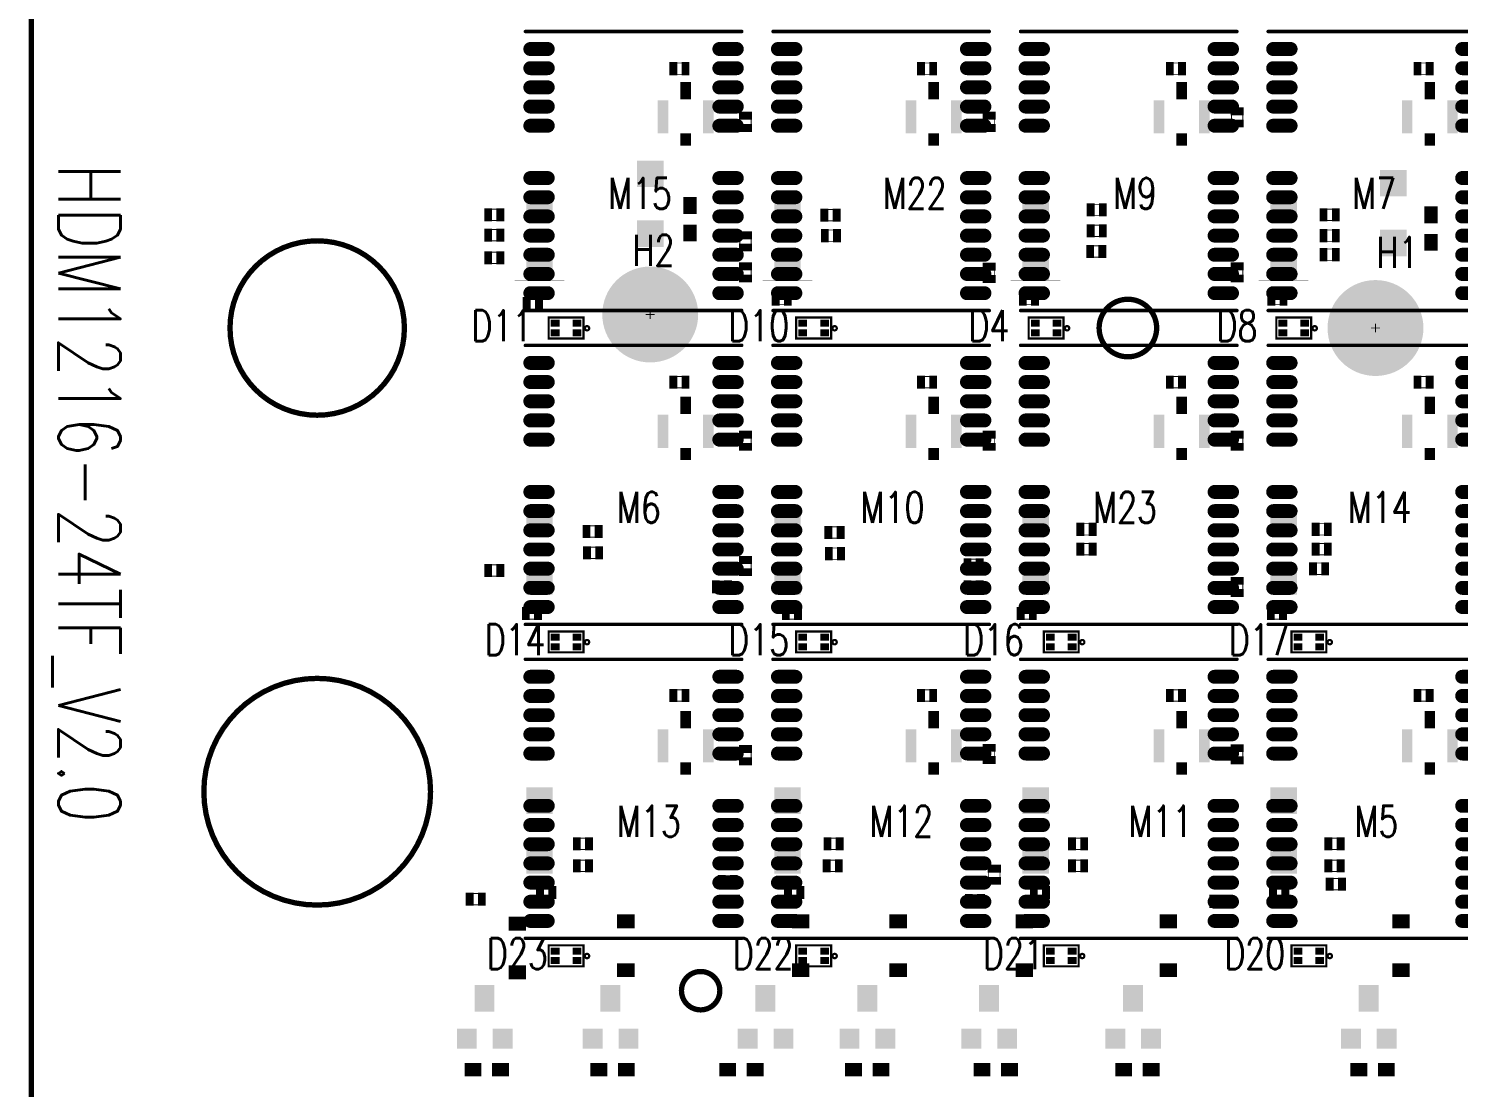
# Model space of a CAD drawing. Extents: x -4 to 135, y -3 to 205.
# Drawn here: x -4.2 to 77.8, y 57.4 to 118.1 of the extents above; entities that cross this region are included whole.
import ezdxf
from ezdxf.enums import TextEntityAlignment as Align

# ---------------------------------------------------------------- set-up
doc = ezdxf.new("R2010")
doc.units = 0
doc.header["$MEASUREMENT"] = 0
for name, color, linetype in [('BOARD_CUTOUT_00', 5, 'Continuous'), ('BOARD_OUTLINE_00', 5, 'Continuous'), ('DRIL_PLTE_THRU_01', 3, 'Continuous'), ('DRIL_PLTE_THRU_02', 136, 'Continuous'), ('DRIL_PLTE_THRU_03', 255, 'Continuous'), ('DRIL_PLTE_THRU_04', 1, 'Continuous'), ('DRIL_SYMBOL', 5, 'Continuous'), ('PADS_BOT', 16, 'Continuous'), ('PADS_INNER', 96, 'Continuous'), ('PADS_TOP', 96, 'Continuous'), ('PADS_XR_121', 176, 'Continuous'), ('PADS_XR_123', 183, 'Continuous'), ('PART_BOT_2DLINE_127', 43, 'Continuous'), ('PART_BOT_COPPER_126', 4, 'Continuous'), ('PART_NAME_01', 2, 'Continuous'), ('PART_TOP_2DLINE_01', 150, 'Continuous'), ('PART_TOP_2DLINE_126', 186, 'Continuous'), ('TEXT_126', 2, 'Continuous')]:
    doc.layers.add(name, color=color, linetype=linetype)
doc.styles.add('W0$254', font='simplex', dxfattribs={"width": 0.75})
doc.styles.add('W0$635', font='simplex', dxfattribs={"width": 0.75})

# ---------------------------------------------------------------- blocks, each defined once
blk = doc.blocks.new('BOARD_8')
at = {"layer": 'BOARD_CUTOUT_00', "const_width": 0.305}
for points in [[(7.392, -104.056, 1), (17.392, -104.056, 1)], [(57.232, -104.056, 1), (60.532, -104.056, 1)], [(5.892, -130.647, 1), (18.892, -130.647, 1)], [(33.282, -142.056, 1), (35.482, -142.056, 1)]]:
    blk.add_lwpolyline(points, format="xyb", close=True, dxfattribs=at)
at = {"layer": 'BOARD_OUTLINE_00', "const_width": 0.305}
blk.add_lwpolyline([(135.18, -1.65, 0.414214), (133.53, 0), (-2.356, 0, 0.414214), (-4.006, -1.65), (-4.006, -206.35, 0.414214), (-2.356, -208), (133.53, -208, 0.414214), (135.18, -206.35)], format="xyb", close=True, dxfattribs=at)
blk = doc.blocks.new('SMOOTH_0$05')
at = {"const_width": 0.025}
blk.add_lwpolyline([(-0.0125, 0, 1), (0.0125, 0, 1)], format="xyb", close=True, dxfattribs=at)
blk = doc.blocks.new('PART_BODY_BOT_15')
at = {"layer": 'PART_BOT_2DLINE_127', "const_width": 0.05}
blk.add_lwpolyline([(-0.5025, 0.325), (0.5025, 0.325), (0.5025, -0.325), (-0.5025, -0.325)], close=True, dxfattribs=at)
at = {"layer": 'PART_BOT_2DLINE_127'}
for p in [(-0.5025, 0.325), (0.5025, 0.325), (-0.5025, -0.325), (0.5025, -0.325)]:
    blk.add_blockref('SMOOTH_0$05', p, dxfattribs=at)
blk = doc.blocks.new('DRIL_HOLE_0')
blk.add_lwpolyline([(0, 0, 1), (0, 0, 1)], format="xyb", close=True)
blk = doc.blocks.new('PAD_0')
at = {"const_width": 0.45085}
blk.add_lwpolyline([(-0.375412, 0), (0.375412, 0)], dxfattribs=at)
blk = doc.blocks.new('PAD_1')
blk.add_lwpolyline([(0, 0, 1), (0, 0, 1)], format="xyb", close=True)
blk = doc.blocks.new('PAD_2')
at = {"const_width": 0.40005}
blk.add_lwpolyline([(-0.350012, 0), (0.350012, 0)], dxfattribs=at)
blk = doc.blocks.new('STK_BOT_18')
at = {"layer": 'DRIL_PLTE_THRU_01'}
blk.add_blockref('DRIL_HOLE_0', (0, 0), dxfattribs=at)
at = {"layer": 'DRIL_PLTE_THRU_02'}
blk.add_blockref('DRIL_HOLE_0', (0, 0), dxfattribs=at)
at = {"layer": 'DRIL_PLTE_THRU_03'}
blk.add_blockref('DRIL_HOLE_0', (0, 0), dxfattribs=at)
at = {"layer": 'DRIL_PLTE_THRU_04'}
blk.add_blockref('DRIL_HOLE_0', (0, 0), dxfattribs=at)
at = {"layer": 'PADS_BOT', "rotation": 90}
blk.add_blockref('PAD_2', (0, 0), dxfattribs=at)
at = {"layer": 'PADS_INNER'}
blk.add_blockref('PAD_1', (0, 0), dxfattribs=at)
at = {"layer": 'PADS_TOP'}
blk.add_blockref('PAD_1', (0, 0), dxfattribs=at)
at = {"layer": 'PADS_XR_121', "rotation": 90}
blk.add_blockref('PAD_0', (0, 0), dxfattribs=at)
blk = doc.blocks.new('SYM_BOT_8')
for name, p in [('STK_BOT_18', (-0.35, 0)), ('PART_BODY_BOT_15', (0, 0)), ('STK_BOT_18', (0.35, 0))]:
    blk.add_blockref(name, p)
blk = doc.blocks.new('PART_BOT_3')
blk.add_blockref('SYM_BOT_8', (0, 0))
blk = doc.blocks.new('PART_BOT_10')
blk.add_blockref('SYM_BOT_8', (0, 0))
blk = doc.blocks.new('PART_BOT_14')
blk.add_blockref('SYM_BOT_8', (0, 0))
blk = doc.blocks.new('PART_BOT_16')
blk.add_blockref('SYM_BOT_8', (0, 0))
blk = doc.blocks.new('PART_BOT_17')
blk.add_blockref('SYM_BOT_8', (0, 0))
blk = doc.blocks.new('PART_BOT_18')
blk.add_blockref('SYM_BOT_8', (0, 0))
blk = doc.blocks.new('PART_BOT_19')
blk.add_blockref('SYM_BOT_8', (0, 0))
blk = doc.blocks.new('PART_BOT_20')
blk.add_blockref('SYM_BOT_8', (0, 0))
blk = doc.blocks.new('PART_BOT_21')
blk.add_blockref('SYM_BOT_8', (0, 0))
blk = doc.blocks.new('PART_BOT_22')
blk.add_blockref('SYM_BOT_8', (0, 0))
blk = doc.blocks.new('PART_BOT_23')
blk.add_blockref('SYM_BOT_8', (0, 0))
blk = doc.blocks.new('PART_BOT_24')
blk.add_blockref('SYM_BOT_8', (0, 0))
blk = doc.blocks.new('SMOOTH_0$00254')
at = {"const_width": 0.00127}
blk.add_lwpolyline([(-0.001, 0, 1), (0.001, 0, 1)], format="xyb", close=True, dxfattribs=at)
blk = doc.blocks.new('PART_BODY_BOT_10')
at = {"layer": 'PART_BOT_COPPER_126', "const_width": 0.00254}
blk.add_lwpolyline([(-3.3782, -1.4224), (-2.5146, -1.4224), (-2.5146, 1.4224), (-3.3782, 1.4224)], close=True, dxfattribs=at)
at = {"layer": 'PART_BOT_COPPER_126'}
for p in [(-3.3782, 1.4224), (-2.5146, 1.4224), (-3.3782, -1.4224), (-2.5146, -1.4224)]:
    blk.add_blockref('SMOOTH_0$00254', p, dxfattribs=at)
blk = doc.blocks.new('PAD_7')
at = {"const_width": 1.524}
blk.add_lwpolyline([(-0.762, 0), (0.762, 0)], dxfattribs=at)
blk = doc.blocks.new('STK_BOT_6')
at = {"layer": 'DRIL_PLTE_THRU_01'}
blk.add_blockref('DRIL_HOLE_0', (0, 0), dxfattribs=at)
at = {"layer": 'DRIL_PLTE_THRU_02'}
blk.add_blockref('DRIL_HOLE_0', (0, 0), dxfattribs=at)
at = {"layer": 'DRIL_PLTE_THRU_03'}
blk.add_blockref('DRIL_HOLE_0', (0, 0), dxfattribs=at)
at = {"layer": 'DRIL_PLTE_THRU_04'}
blk.add_blockref('DRIL_HOLE_0', (0, 0), dxfattribs=at)
at = {"layer": 'PADS_BOT'}
blk.add_blockref('PAD_7', (0, 0), dxfattribs=at)
at = {"layer": 'PADS_INNER'}
blk.add_blockref('PAD_1', (0, 0), dxfattribs=at)
at = {"layer": 'PADS_TOP'}
blk.add_blockref('PAD_1', (0, 0), dxfattribs=at)
blk = doc.blocks.new('SYM_BOT_3')
for name, p in [('PART_BODY_BOT_10', (0, 0)), ('STK_BOT_6', (-1.7145, 0)), ('STK_BOT_6', (1.7145, 0))]:
    blk.add_blockref(name, p)
blk = doc.blocks.new('PART_BOT_27')
blk.add_blockref('SYM_BOT_3', (0, 0))
blk = doc.blocks.new('SMOOTH_0$199898')
at = {"const_width": 0.099949}
blk.add_lwpolyline([(-0.049974, 0, 1), (0.049974, 0, 1)], format="xyb", close=True, dxfattribs=at)
blk = doc.blocks.new('PART_BODY_TOP_13')
at = {"layer": 'PART_TOP_2DLINE_126', "const_width": 0.2}
for points in [[(-11.625, 15.004), (0.785, 15.004)], [(-11.625, -0.996), (0.785, -0.996)]]:
    blk.add_lwpolyline(points, dxfattribs=at)
at = {"layer": 'PART_TOP_2DLINE_126'}
for p in [(-11.625, 15.004), (0.785, 15.004), (-11.625, -0.996), (0.785, -0.996)]:
    blk.add_blockref('SMOOTH_0$199898', p, dxfattribs=at)
blk = doc.blocks.new('PAD_8')
blk.add_lwpolyline([(0, 0), (0, 0, 1), (0, 0), (0, 0, 1)], format="xyb", close=True)
blk = doc.blocks.new('PAD_9')
at = {"const_width": 0.4}
blk.add_lwpolyline([(-0.5, -0.2), (0.5, -0.2, 1), (0.5, 0.2), (-0.5, 0.2, 1)], format="xyb", close=True, dxfattribs=at)
blk = doc.blocks.new('STK_TOP_91')
at = {"layer": 'DRIL_PLTE_THRU_01'}
blk.add_blockref('DRIL_HOLE_0', (0, 0), dxfattribs=at)
at = {"layer": 'DRIL_PLTE_THRU_02'}
blk.add_blockref('DRIL_HOLE_0', (0, 0), dxfattribs=at)
at = {"layer": 'DRIL_PLTE_THRU_03'}
blk.add_blockref('DRIL_HOLE_0', (0, 0), dxfattribs=at)
at = {"layer": 'DRIL_PLTE_THRU_04'}
blk.add_blockref('DRIL_HOLE_0', (0, 0), dxfattribs=at)
at = {"layer": 'PADS_BOT'}
blk.add_blockref('PAD_1', (0, 0), dxfattribs=at)
at = {"layer": 'PADS_INNER'}
blk.add_blockref('PAD_1', (0, 0), dxfattribs=at)
at = {"layer": 'PADS_TOP'}
blk.add_blockref('PAD_9', (0, 0), dxfattribs=at)
at = {"layer": 'PADS_XR_123'}
blk.add_blockref('PAD_8', (0, 0), dxfattribs=at)
blk = doc.blocks.new('STK_TOP_87')
at = {"layer": 'DRIL_PLTE_THRU_01'}
blk.add_blockref('DRIL_HOLE_0', (0, 0), dxfattribs=at)
at = {"layer": 'DRIL_PLTE_THRU_02'}
blk.add_blockref('DRIL_HOLE_0', (0, 0), dxfattribs=at)
at = {"layer": 'DRIL_PLTE_THRU_03'}
blk.add_blockref('DRIL_HOLE_0', (0, 0), dxfattribs=at)
at = {"layer": 'DRIL_PLTE_THRU_04'}
blk.add_blockref('DRIL_HOLE_0', (0, 0), dxfattribs=at)
at = {"layer": 'PADS_BOT'}
blk.add_blockref('PAD_1', (0, 0), dxfattribs=at)
at = {"layer": 'PADS_INNER'}
blk.add_blockref('PAD_1', (0, 0), dxfattribs=at)
at = {"layer": 'PADS_TOP'}
blk.add_blockref('PAD_9', (0, 0), dxfattribs=at)
at = {"layer": 'PADS_XR_123'}
blk.add_blockref('PAD_8', (0, 0), dxfattribs=at)
blk = doc.blocks.new('STK_TOP_92')
at = {"layer": 'DRIL_PLTE_THRU_01'}
blk.add_blockref('DRIL_HOLE_0', (0, 0), dxfattribs=at)
at = {"layer": 'DRIL_PLTE_THRU_02'}
blk.add_blockref('DRIL_HOLE_0', (0, 0), dxfattribs=at)
at = {"layer": 'DRIL_PLTE_THRU_03'}
blk.add_blockref('DRIL_HOLE_0', (0, 0), dxfattribs=at)
at = {"layer": 'DRIL_PLTE_THRU_04'}
blk.add_blockref('DRIL_HOLE_0', (0, 0), dxfattribs=at)
at = {"layer": 'PADS_BOT'}
blk.add_blockref('PAD_1', (0, 0), dxfattribs=at)
at = {"layer": 'PADS_INNER'}
blk.add_blockref('PAD_1', (0, 0), dxfattribs=at)
at = {"layer": 'PADS_TOP'}
blk.add_blockref('PAD_9', (0, 0), dxfattribs=at)
at = {"layer": 'PADS_XR_123'}
blk.add_blockref('PAD_1', (0, 0), dxfattribs=at)
blk = doc.blocks.new('SYM_TOP_6')
for name, p in [('PART_BODY_TOP_13', (0, 0)), ('STK_TOP_87', (-10.84, 14)), ('STK_TOP_92', (0, 14)), ('STK_TOP_87', (-10.84, 12.9)), ('STK_TOP_87', (0, 12.9)), ('STK_TOP_87', (-10.84, 11.8)), ('STK_TOP_87', (0, 11.8)), ('STK_TOP_87', (-10.84, 10.7)), ('STK_TOP_87', (0, 10.7)), ('STK_TOP_87', (-10.84, 9.6)), ('STK_TOP_87', (0, 9.6)), ('STK_TOP_87', (-10.84, 6.6)), ('STK_TOP_92', (0, 6.6)), ('STK_TOP_87', (-10.84, 5.5)), ('STK_TOP_87', (0, 5.5)), ('STK_TOP_87', (-10.84, 4.4)), ('STK_TOP_87', (0, 4.4)), ('STK_TOP_87', (-10.84, 3.3)), ('STK_TOP_87', (0, 3.3)), ('STK_TOP_87', (-10.84, 2.2)), ('STK_TOP_87', (0, 2.2)), ('STK_TOP_92', (-10.84, 1.1)), ('STK_TOP_87', (0, 1.1)), ('STK_TOP_92', (-10.84, 0)), ('STK_TOP_91', (0, 0))]:
    blk.add_blockref(name, p)
blk = doc.blocks.new('PART_TOP_28')
blk.add_blockref('SYM_TOP_6', (0, 0))
at = {"layer": 'PART_NAME_01', "style": 'W0$254', "width": 0.75}
blk.add_text('M6', height=1.778, dxfattribs=at).set_placement((-6.369, 4.826))
blk = doc.blocks.new('PART_BOT_29')
blk.add_blockref('SYM_BOT_8', (0, 0))
blk = doc.blocks.new('PART_BOT_32')
blk.add_blockref('SYM_BOT_8', (0, 0))
blk = doc.blocks.new('PART_BOT_35')
blk.add_blockref('SYM_BOT_8', (0, 0))
blk = doc.blocks.new('PART_BOT_37')
blk.add_blockref('SYM_BOT_8', (0, 0))
blk = doc.blocks.new('PART_TOP_38')
blk.add_blockref('SYM_TOP_6', (0, 0))
at = {"layer": 'PART_NAME_01', "style": 'W0$254', "width": 0.75}
blk.add_text('M11', height=1.778, dxfattribs=at).set_placement((-5.432, 4.826))
blk = doc.blocks.new('PART_BOT_39')
blk.add_blockref('SYM_BOT_8', (0, 0))
blk = doc.blocks.new('PART_BOT_45')
blk.add_blockref('SYM_BOT_3', (0, 0))
blk = doc.blocks.new('PART_BOT_56')
blk.add_blockref('SYM_BOT_8', (0, 0))
blk = doc.blocks.new('PART_BOT_57')
blk.add_blockref('SYM_BOT_8', (0, 0))
blk = doc.blocks.new('PART_BOT_58')
blk.add_blockref('SYM_BOT_8', (0, 0))
blk = doc.blocks.new('PART_BOT_59')
blk.add_blockref('SYM_BOT_8', (0, 0))
blk = doc.blocks.new('PART_BOT_60')
blk.add_blockref('SYM_BOT_8', (0, 0))
blk = doc.blocks.new('PART_BOT_61')
blk.add_blockref('SYM_BOT_8', (0, 0))
blk = doc.blocks.new('PART_BOT_62')
blk.add_blockref('SYM_BOT_3', (0, 0))
blk = doc.blocks.new('PART_TOP_63')
blk.add_blockref('SYM_TOP_6', (0, 0))
at = {"layer": 'PART_NAME_01', "style": 'W0$254', "width": 0.75}
blk.add_text('M22', height=1.778, dxfattribs=at).set_placement((-5.329, 4.826))
blk = doc.blocks.new('PART_BOT_64')
blk.add_blockref('SYM_BOT_3', (0, 0))
blk = doc.blocks.new('PART_BOT_65')
blk.add_blockref('SYM_BOT_8', (0, 0))
blk = doc.blocks.new('PART_BOT_66')
blk.add_blockref('SYM_BOT_8', (0, 0))
blk = doc.blocks.new('PART_BOT_67')
blk.add_blockref('SYM_BOT_8', (0, 0))
blk = doc.blocks.new('PART_BOT_68')
blk.add_blockref('SYM_BOT_8', (0, 0))
blk = doc.blocks.new('PART_BOT_80')
blk.add_blockref('SYM_BOT_3', (0, 0))
blk = doc.blocks.new('PART_BOT_81')
blk.add_blockref('SYM_BOT_3', (0, 0))
blk = doc.blocks.new('PART_BOT_82')
blk.add_blockref('SYM_BOT_8', (0, 0))
blk = doc.blocks.new('PART_BOT_83')
blk.add_blockref('SYM_BOT_8', (0, 0))
blk = doc.blocks.new('PART_BOT_84')
blk.add_blockref('SYM_BOT_3', (0, 0))
blk = doc.blocks.new('PART_TOP_85')
blk.add_blockref('SYM_TOP_6', (0, 0))
at = {"layer": 'PART_NAME_01', "style": 'W0$254', "width": 0.75}
blk.add_text('M15', height=1.778, dxfattribs=at).set_placement((-6.877, 4.826))
blk = doc.blocks.new('PART_TOP_98')
blk.add_blockref('SYM_TOP_6', (0, 0))
at = {"layer": 'PART_NAME_01', "style": 'W0$254', "width": 0.75}
blk.add_text('M5', height=1.778, dxfattribs=at).set_placement((-6.678, 4.826))
blk = doc.blocks.new('PART_BOT_99')
blk.add_blockref('SYM_BOT_3', (0, 0))
blk = doc.blocks.new('PART_TOP_100')
blk.add_blockref('SYM_TOP_6', (0, 0))
at = {"layer": 'PART_NAME_01', "style": 'W0$254', "width": 0.75}
blk.add_text('M23', height=1.778, dxfattribs=at).set_placement((-7.464, 4.826))
blk = doc.blocks.new('PART_BOT_101')
blk.add_blockref('SYM_BOT_8', (0, 0))
blk = doc.blocks.new('PART_BOT_102')
blk.add_blockref('SYM_BOT_8', (0, 0))
blk = doc.blocks.new('PART_TOP_103')
blk.add_blockref('SYM_TOP_6', (0, 0))
at = {"layer": 'PART_NAME_01', "style": 'W0$254', "width": 0.75}
blk.add_text('M14', height=1.778, dxfattribs=at).set_placement((-7.059, 4.826))
blk = doc.blocks.new('PART_BOT_104')
blk.add_blockref('SYM_BOT_3', (0, 0))
blk = doc.blocks.new('PART_BOT_105')
blk.add_blockref('SYM_BOT_8', (0, 0))
blk = doc.blocks.new('PART_BOT_106')
blk.add_blockref('SYM_BOT_8', (0, 0))
blk = doc.blocks.new('PART_BOT_107')
blk.add_blockref('SYM_BOT_3', (0, 0))
blk = doc.blocks.new('PART_TOP_108')
blk.add_blockref('SYM_TOP_6', (0, 0))
at = {"layer": 'PART_NAME_01', "style": 'W0$254', "width": 0.75}
blk.add_text('M12', height=1.778, dxfattribs=at).set_placement((-6.091, 4.826))
blk = doc.blocks.new('PART_BOT_109')
blk.add_blockref('SYM_BOT_8', (0, 0))
blk = doc.blocks.new('PART_BOT_110')
blk.add_blockref('SYM_BOT_8', (0, 0))
blk = doc.blocks.new('PART_BOT_111')
blk.add_blockref('SYM_BOT_3', (0, 0))
blk = doc.blocks.new('PART_TOP_112')
blk.add_blockref('SYM_TOP_6', (0, 0))
at = {"layer": 'PART_NAME_01', "style": 'W0$254', "width": 0.75}
blk.add_text('M10', height=1.778, dxfattribs=at).set_placement((-6.599, 4.826))
blk = doc.blocks.new('PART_BOT_113')
blk.add_blockref('SYM_BOT_3', (0, 0))
blk = doc.blocks.new('PART_BOT_114')
blk.add_blockref('SYM_BOT_8', (0, 0))
blk = doc.blocks.new('PART_BOT_115')
blk.add_blockref('SYM_BOT_8', (0, 0))
blk = doc.blocks.new('PART_TOP_116')
blk.add_blockref('SYM_TOP_6', (0, 0))
at = {"layer": 'PART_NAME_01', "style": 'W0$254', "width": 0.75}
blk.add_text('M13', height=1.778, dxfattribs=at).set_placement((-6.369, 4.826))
blk = doc.blocks.new('PAD_10')
at = {"const_width": 0.8}
blk.add_lwpolyline([(-0.5, 0), (0.5, 0)], dxfattribs=at)
blk = doc.blocks.new('STK_BOT_17')
at = {"layer": 'DRIL_PLTE_THRU_01'}
blk.add_blockref('DRIL_HOLE_0', (0, 0), dxfattribs=at)
at = {"layer": 'DRIL_PLTE_THRU_02'}
blk.add_blockref('DRIL_HOLE_0', (0, 0), dxfattribs=at)
at = {"layer": 'DRIL_PLTE_THRU_03'}
blk.add_blockref('DRIL_HOLE_0', (0, 0), dxfattribs=at)
at = {"layer": 'DRIL_PLTE_THRU_04'}
blk.add_blockref('DRIL_HOLE_0', (0, 0), dxfattribs=at)
at = {"layer": 'PADS_BOT', "rotation": 90}
blk.add_blockref('PAD_10', (0, 0), dxfattribs=at)
at = {"layer": 'PADS_INNER'}
blk.add_blockref('PAD_1', (0, 0), dxfattribs=at)
at = {"layer": 'PADS_TOP'}
blk.add_blockref('PAD_1', (0, 0), dxfattribs=at)
blk = doc.blocks.new('SYM_BOT_7')
for p in [(-1.406, -0.003), (1.394, -0.003)]:
    blk.add_blockref('STK_BOT_17', p)
blk = doc.blocks.new('PART_BOT_117')
blk.add_blockref('SYM_BOT_7', (0, 0))
blk = doc.blocks.new('PAD_4')
at = {"const_width": 0.6}
blk.add_lwpolyline([(-0.5, 0), (0.5, 0)], dxfattribs=at)
blk = doc.blocks.new('STK_BOT_10')
at = {"layer": 'DRIL_PLTE_THRU_01'}
blk.add_blockref('DRIL_HOLE_0', (0, 0), dxfattribs=at)
at = {"layer": 'DRIL_PLTE_THRU_02'}
blk.add_blockref('DRIL_HOLE_0', (0, 0), dxfattribs=at)
at = {"layer": 'DRIL_PLTE_THRU_03'}
blk.add_blockref('DRIL_HOLE_0', (0, 0), dxfattribs=at)
at = {"layer": 'DRIL_PLTE_THRU_04'}
blk.add_blockref('DRIL_HOLE_0', (0, 0), dxfattribs=at)
at = {"layer": 'PADS_BOT'}
blk.add_blockref('PAD_4', (0, 0), dxfattribs=at)
at = {"layer": 'PADS_INNER'}
blk.add_blockref('PAD_1', (0, 0), dxfattribs=at)
at = {"layer": 'PADS_TOP'}
blk.add_blockref('PAD_1', (0, 0), dxfattribs=at)
blk = doc.blocks.new('PAD_5')
at = {"const_width": 0.6}
blk.add_lwpolyline([(-0.35, 0), (0.35, 0)], dxfattribs=at)
blk = doc.blocks.new('STK_BOT_11')
at = {"layer": 'DRIL_PLTE_THRU_01'}
blk.add_blockref('DRIL_HOLE_0', (0, 0), dxfattribs=at)
at = {"layer": 'DRIL_PLTE_THRU_02'}
blk.add_blockref('DRIL_HOLE_0', (0, 0), dxfattribs=at)
at = {"layer": 'DRIL_PLTE_THRU_03'}
blk.add_blockref('DRIL_HOLE_0', (0, 0), dxfattribs=at)
at = {"layer": 'DRIL_PLTE_THRU_04'}
blk.add_blockref('DRIL_HOLE_0', (0, 0), dxfattribs=at)
at = {"layer": 'PADS_BOT'}
blk.add_blockref('PAD_5', (0, 0), dxfattribs=at)
at = {"layer": 'PADS_INNER'}
blk.add_blockref('PAD_1', (0, 0), dxfattribs=at)
at = {"layer": 'PADS_TOP'}
blk.add_blockref('PAD_1', (0, 0), dxfattribs=at)
blk = doc.blocks.new('PAD_6')
at = {"const_width": 0.599999}
blk.add_lwpolyline([(-0.949998, 0), (0.949998, 0)], dxfattribs=at)
blk = doc.blocks.new('STK_BOT_12')
at = {"layer": 'DRIL_PLTE_THRU_01'}
blk.add_blockref('DRIL_HOLE_0', (0, 0), dxfattribs=at)
at = {"layer": 'DRIL_PLTE_THRU_02'}
blk.add_blockref('DRIL_HOLE_0', (0, 0), dxfattribs=at)
at = {"layer": 'DRIL_PLTE_THRU_03'}
blk.add_blockref('DRIL_HOLE_0', (0, 0), dxfattribs=at)
at = {"layer": 'DRIL_PLTE_THRU_04'}
blk.add_blockref('DRIL_HOLE_0', (0, 0), dxfattribs=at)
at = {"layer": 'PADS_BOT'}
blk.add_blockref('PAD_6', (0, 0), dxfattribs=at)
at = {"layer": 'PADS_INNER'}
blk.add_blockref('PAD_1', (0, 0), dxfattribs=at)
at = {"layer": 'PADS_TOP'}
blk.add_blockref('PAD_1', (0, 0), dxfattribs=at)
blk = doc.blocks.new('SYM_BOT_5')
for name, p in [('STK_BOT_12', (-0.1, 1.3)), ('STK_BOT_11', (-1.4, 0)), ('STK_BOT_10', (1.4, 0)), ('STK_BOT_12', (-0.1, -1.3))]:
    blk.add_blockref(name, p)
blk = doc.blocks.new('PART_BOT_147')
blk.add_blockref('SYM_BOT_5', (0, 0))
blk = doc.blocks.new('PART_BOT_148')
blk.add_blockref('SYM_BOT_5', (0, 0))
blk = doc.blocks.new('PART_BOT_149')
blk.add_blockref('SYM_BOT_5', (0, 0))
blk = doc.blocks.new('PART_BOT_155')
blk.add_blockref('SYM_BOT_5', (0, 0))
blk = doc.blocks.new('PART_BOT_156')
blk.add_blockref('SYM_BOT_5', (0, 0))
blk = doc.blocks.new('PART_BOT_157')
blk.add_blockref('SYM_BOT_5', (0, 0))
blk = doc.blocks.new('PART_BOT_165')
blk.add_blockref('SYM_BOT_5', (0, 0))
blk = doc.blocks.new('PART_BOT_166')
blk.add_blockref('SYM_BOT_5', (0, 0))
blk = doc.blocks.new('PART_BOT_167')
blk.add_blockref('SYM_BOT_5', (0, 0))
blk = doc.blocks.new('PART_BOT_175')
blk.add_blockref('SYM_BOT_5', (0, 0))
blk = doc.blocks.new('PART_BOT_176')
blk.add_blockref('SYM_BOT_5', (0, 0))
blk = doc.blocks.new('PART_BOT_177')
blk.add_blockref('SYM_BOT_5', (0, 0))
blk = doc.blocks.new('PART_TOP_191')
blk.add_blockref('SYM_TOP_6', (0, 0))
at = {"layer": 'PART_NAME_01', "style": 'W0$254', "width": 0.75}
blk.add_text('M7', height=1.778, dxfattribs=at).set_placement((-6.805, 4.826))
blk = doc.blocks.new('PART_TOP_192')
blk.add_blockref('SYM_TOP_6', (0, 0))
at = {"layer": 'PART_NAME_01', "style": 'W0$254', "width": 0.75}
blk.add_text('M9', height=1.778, dxfattribs=at).set_placement((-6.321, 4.826))
blk = doc.blocks.new('PART_BOT_207')
blk.add_blockref('SYM_BOT_7', (0, 0))
blk = doc.blocks.new('PART_BOT_208')
blk.add_blockref('SYM_BOT_7', (0, 0))
blk = doc.blocks.new('PART_BOT_209')
blk.add_blockref('SYM_BOT_7', (0, 0))
blk = doc.blocks.new('PART_BOT_210')
blk.add_blockref('SYM_BOT_7', (0, 0))
blk = doc.blocks.new('PART_BOT_214')
blk.add_blockref('SYM_BOT_7', (0, 0))
blk = doc.blocks.new('PART_BOT_215')
blk.add_blockref('SYM_BOT_7', (0, 0))
blk = doc.blocks.new('PART_BOT_232')
blk.add_blockref('SYM_BOT_8', (0, 0))
blk = doc.blocks.new('PART_BOT_233')
blk.add_blockref('SYM_BOT_8', (0, 0))
blk = doc.blocks.new('PART_BOT_234')
blk.add_blockref('SYM_BOT_8', (0, 0))
blk = doc.blocks.new('PART_BOT_235')
blk.add_blockref('SYM_BOT_8', (0, 0))
blk = doc.blocks.new('PART_BOT_236')
blk.add_blockref('SYM_BOT_8', (0, 0))
blk = doc.blocks.new('PART_BOT_237')
blk.add_blockref('SYM_BOT_8', (0, 0))
blk = doc.blocks.new('PART_BOT_238')
blk.add_blockref('SYM_BOT_8', (0, 0))
blk = doc.blocks.new('PART_BOT_242')
blk.add_blockref('SYM_BOT_8', (0, 0))
blk = doc.blocks.new('PART_BOT_243')
blk.add_blockref('SYM_BOT_8', (0, 0))
blk = doc.blocks.new('PART_BOT_244')
blk.add_blockref('SYM_BOT_8', (0, 0))
blk = doc.blocks.new('PART_BOT_245')
blk.add_blockref('SYM_BOT_8', (0, 0))
blk = doc.blocks.new('PART_BOT_246')
blk.add_blockref('SYM_BOT_8', (0, 0))
blk = doc.blocks.new('PART_BOT_247')
blk.add_blockref('SYM_BOT_8', (0, 0))
blk = doc.blocks.new('PART_BOT_258')
blk.add_blockref('SYM_BOT_8', (0, 0))
blk = doc.blocks.new('PART_BOT_259')
blk.add_blockref('SYM_BOT_8', (0, 0))
blk = doc.blocks.new('PART_BOT_260')
blk.add_blockref('SYM_BOT_8', (0, 0))
blk = doc.blocks.new('PART_BOT_261')
blk.add_blockref('SYM_BOT_8', (0, 0))
blk = doc.blocks.new('PART_BOT_262')
blk.add_blockref('SYM_BOT_8', (0, 0))
blk = doc.blocks.new('PART_BOT_263')
blk.add_blockref('SYM_BOT_8', (0, 0))
blk = doc.blocks.new('PAD_13')
at = {"const_width": 1.143}
blk.add_lwpolyline([(-0.5715, 0), (0.5715, 0)], dxfattribs=at)
blk = doc.blocks.new('STK_BOT_19')
at = {"layer": 'DRIL_PLTE_THRU_01'}
blk.add_blockref('DRIL_HOLE_0', (0, 0), dxfattribs=at)
at = {"layer": 'DRIL_PLTE_THRU_02'}
blk.add_blockref('DRIL_HOLE_0', (0, 0), dxfattribs=at)
at = {"layer": 'DRIL_PLTE_THRU_03'}
blk.add_blockref('DRIL_HOLE_0', (0, 0), dxfattribs=at)
at = {"layer": 'DRIL_PLTE_THRU_04'}
blk.add_blockref('DRIL_HOLE_0', (0, 0), dxfattribs=at)
at = {"layer": 'PADS_BOT'}
blk.add_blockref('PAD_13', (0, 0), dxfattribs=at)
at = {"layer": 'PADS_INNER'}
blk.add_blockref('PAD_1', (0, 0), dxfattribs=at)
at = {"layer": 'PADS_TOP'}
blk.add_blockref('PAD_1', (0, 0), dxfattribs=at)
blk = doc.blocks.new('PAD_14')
at = {"const_width": 1.143}
blk.add_lwpolyline([(-0.762, 0), (0.762, 0)], dxfattribs=at)
blk = doc.blocks.new('STK_BOT_20')
at = {"layer": 'DRIL_PLTE_THRU_01'}
blk.add_blockref('DRIL_HOLE_0', (0, 0), dxfattribs=at)
at = {"layer": 'DRIL_PLTE_THRU_02'}
blk.add_blockref('DRIL_HOLE_0', (0, 0), dxfattribs=at)
at = {"layer": 'DRIL_PLTE_THRU_03'}
blk.add_blockref('DRIL_HOLE_0', (0, 0), dxfattribs=at)
at = {"layer": 'DRIL_PLTE_THRU_04'}
blk.add_blockref('DRIL_HOLE_0', (0, 0), dxfattribs=at)
at = {"layer": 'PADS_BOT', "rotation": 90}
blk.add_blockref('PAD_14', (0, 0), dxfattribs=at)
at = {"layer": 'PADS_INNER'}
blk.add_blockref('PAD_1', (0, 0), dxfattribs=at)
at = {"layer": 'PADS_TOP'}
blk.add_blockref('PAD_1', (0, 0), dxfattribs=at)
blk = doc.blocks.new('SYM_BOT_9')
for name, p in [('STK_BOT_20', (0.002794, 1.167892)), ('STK_BOT_19', (-1.038606, -1.143508)), ('STK_BOT_19', (1.018794, -1.143508))]:
    blk.add_blockref(name, p)
blk = doc.blocks.new('PART_BOT_274')
blk.add_blockref('SYM_BOT_9', (0, 0))
blk = doc.blocks.new('PART_BOT_275')
blk.add_blockref('SYM_BOT_9', (0, 0))
blk = doc.blocks.new('PART_BOT_276')
blk.add_blockref('SYM_BOT_9', (0, 0))
blk = doc.blocks.new('PART_BOT_277')
blk.add_blockref('SYM_BOT_9', (0, 0))
blk = doc.blocks.new('PART_BOT_282')
blk.add_blockref('SYM_BOT_9', (0, 0))
blk = doc.blocks.new('PART_BOT_283')
blk.add_blockref('SYM_BOT_9', (0, 0))
blk = doc.blocks.new('PART_BOT_284')
blk.add_blockref('SYM_BOT_9', (0, 0))
blk = doc.blocks.new('PAD_15')
at = {"const_width": 0.762}
blk.add_lwpolyline([(-0.4826, 0), (0.4826, 0)], dxfattribs=at)
blk = doc.blocks.new('STK_BOT_21')
at = {"layer": 'DRIL_PLTE_THRU_01'}
blk.add_blockref('DRIL_HOLE_0', (0, 0), dxfattribs=at)
at = {"layer": 'DRIL_PLTE_THRU_02'}
blk.add_blockref('DRIL_HOLE_0', (0, 0), dxfattribs=at)
at = {"layer": 'DRIL_PLTE_THRU_03'}
blk.add_blockref('DRIL_HOLE_0', (0, 0), dxfattribs=at)
at = {"layer": 'DRIL_PLTE_THRU_04'}
blk.add_blockref('DRIL_HOLE_0', (0, 0), dxfattribs=at)
at = {"layer": 'PADS_BOT'}
blk.add_blockref('PAD_15', (0, 0), dxfattribs=at)
at = {"layer": 'PADS_INNER'}
blk.add_blockref('PAD_1', (0, 0), dxfattribs=at)
at = {"layer": 'PADS_TOP'}
blk.add_blockref('PAD_1', (0, 0), dxfattribs=at)
blk = doc.blocks.new('SYM_BOT_10')
for p in [(-0.7874, 0), (0.7874, 0)]:
    blk.add_blockref('STK_BOT_21', p)
blk = doc.blocks.new('PART_BOT_298')
blk.add_blockref('SYM_BOT_10', (0, 0))
blk = doc.blocks.new('PART_BOT_299')
blk.add_blockref('SYM_BOT_10', (0, 0))
blk = doc.blocks.new('PART_BOT_300')
blk.add_blockref('SYM_BOT_10', (0, 0))
blk = doc.blocks.new('PART_BOT_301')
blk.add_blockref('SYM_BOT_10', (0, 0))
blk = doc.blocks.new('PART_BOT_306')
blk.add_blockref('SYM_BOT_10', (0, 0))
blk = doc.blocks.new('PART_BOT_307')
blk.add_blockref('SYM_BOT_10', (0, 0))
blk = doc.blocks.new('PART_BOT_308')
blk.add_blockref('SYM_BOT_10', (0, 0))
blk = doc.blocks.new('SMOOTH_0$127')
at = {"const_width": 0.0635}
blk.add_lwpolyline([(-0.03175, 0, 1), (0.03175, 0, 1)], format="xyb", close=True, dxfattribs=at)
blk = doc.blocks.new('PART_BODY_TOP_18')
at = {"layer": 'PART_TOP_2DLINE_01', "const_width": 0.127}
blk.add_lwpolyline([(-1.326, 0.013, 1), (-1.079, 0.013, 1)], format="xyb", close=True, dxfattribs=at)
blk.add_lwpolyline([(-1, 0.6), (1, 0.6), (1, -0.6), (-1, -0.6)], close=True, dxfattribs=at)
at = {"layer": 'PART_TOP_2DLINE_01'}
for p in [(-1, 0.6), (1, 0.6), (-1, -0.6), (1, -0.6)]:
    blk.add_blockref('SMOOTH_0$127', p, dxfattribs=at)
blk = doc.blocks.new('PAD_16')
at = {"const_width": 0.4}
blk.add_lwpolyline([(-0.25, 0), (0.25, 0)], dxfattribs=at)
blk = doc.blocks.new('PAD_17')
at = {"const_width": 0.35}
blk.add_lwpolyline([(-0.225, 0), (0.225, 0)], dxfattribs=at)
blk = doc.blocks.new('STK_TOP_38')
at = {"layer": 'DRIL_PLTE_THRU_01'}
blk.add_blockref('DRIL_HOLE_0', (0, 0), dxfattribs=at)
at = {"layer": 'DRIL_PLTE_THRU_02'}
blk.add_blockref('DRIL_HOLE_0', (0, 0), dxfattribs=at)
at = {"layer": 'DRIL_PLTE_THRU_03'}
blk.add_blockref('DRIL_HOLE_0', (0, 0), dxfattribs=at)
at = {"layer": 'DRIL_PLTE_THRU_04'}
blk.add_blockref('DRIL_HOLE_0', (0, 0), dxfattribs=at)
at = {"layer": 'PADS_BOT'}
blk.add_blockref('PAD_1', (0, 0), dxfattribs=at)
at = {"layer": 'PADS_INNER'}
blk.add_blockref('PAD_1', (0, 0), dxfattribs=at)
at = {"layer": 'PADS_TOP'}
blk.add_blockref('PAD_17', (0, 0), dxfattribs=at)
at = {"layer": 'PADS_XR_121'}
blk.add_blockref('PAD_16', (0, 0), dxfattribs=at)
blk = doc.blocks.new('SYM_TOP_11')
for name, p in [('PART_BODY_TOP_18', (0, 0)), ('STK_TOP_38', (-0.625, 0.275)), ('STK_TOP_38', (0.625, 0.275)), ('STK_TOP_38', (-0.625, -0.275)), ('STK_TOP_38', (0.625, -0.275))]:
    blk.add_blockref(name, p)
blk = doc.blocks.new('PART_TOP_344')
blk.add_blockref('SYM_TOP_11', (0, 0))
at = {"layer": 'PART_NAME_01', "style": 'W0$254', "width": 0.75}
blk.add_text('D10', height=1.778, rotation=180, dxfattribs=at).set_placement((3.1496, 0.762), align=Align.CENTER)
blk = doc.blocks.new('PART_TOP_345')
blk.add_blockref('SYM_TOP_11', (0, 0))
at = {"layer": 'PART_NAME_01', "style": 'W0$254', "width": 0.75}
blk.add_text('D11', height=1.778, rotation=180, dxfattribs=at).set_placement((3.683, 0.762), align=Align.CENTER)
blk = doc.blocks.new('PART_TOP_348')
blk.add_blockref('SYM_TOP_11', (0, 0))
at = {"layer": 'PART_NAME_01', "style": 'W0$254', "width": 0.75}
blk.add_text('D14', height=1.778, rotation=180, dxfattribs=at).set_placement((2.921, 0.762), align=Align.CENTER)
blk = doc.blocks.new('PART_TOP_349')
blk.add_blockref('SYM_TOP_11', (0, 0))
at = {"layer": 'PART_NAME_01', "style": 'W0$254', "width": 0.75}
blk.add_text('D15', height=1.778, rotation=180, dxfattribs=at).set_placement((3.1496, 0.762), align=Align.CENTER)
blk = doc.blocks.new('PART_TOP_350')
blk.add_blockref('SYM_TOP_11', (0, 0))
at = {"layer": 'PART_NAME_01', "style": 'W0$254', "width": 0.75}
blk.add_text('D16', height=1.778, rotation=180, dxfattribs=at).set_placement((3.8862, 0.762), align=Align.CENTER)
blk = doc.blocks.new('PART_TOP_351')
blk.add_blockref('SYM_TOP_11', (0, 0))
at = {"layer": 'PART_NAME_01', "style": 'W0$254', "width": 0.75}
blk.add_text('D17', height=1.778, rotation=180, dxfattribs=at).set_placement((2.8448, 0.762), align=Align.CENTER)
blk = doc.blocks.new('PART_TOP_354')
blk.add_blockref('SYM_TOP_11', (0, 0))
at = {"layer": 'PART_NAME_01', "style": 'W0$254', "width": 0.75}
blk.add_text('D20', height=1.778, rotation=180, dxfattribs=at).set_placement((3.0988, 0.762), align=Align.CENTER)
blk = doc.blocks.new('PART_TOP_355')
blk.add_blockref('SYM_TOP_11', (0, 0))
at = {"layer": 'PART_NAME_01', "style": 'W0$254', "width": 0.75}
blk.add_text('D21', height=1.778, rotation=180, dxfattribs=at).set_placement((2.7432, 0.762), align=Align.CENTER)
blk = doc.blocks.new('PART_TOP_356')
blk.add_blockref('SYM_TOP_11', (0, 0))
at = {"layer": 'PART_NAME_01', "style": 'W0$254', "width": 0.75}
blk.add_text('D22', height=1.778, rotation=180, dxfattribs=at).set_placement((2.8956, 0.762), align=Align.CENTER)
blk = doc.blocks.new('PART_TOP_357')
blk.add_blockref('SYM_TOP_11', (0, 0))
at = {"layer": 'PART_NAME_01', "style": 'W0$254', "width": 0.75}
blk.add_text('D23', height=1.778, rotation=180, dxfattribs=at).set_placement((2.794, 0.762), align=Align.CENTER)
blk = doc.blocks.new('PART_TOP_360')
blk.add_blockref('SYM_TOP_11', (0, 0))
at = {"layer": 'PART_NAME_01', "style": 'W0$254', "width": 0.75}
blk.add_text('D4', height=1.778, rotation=180, dxfattribs=at).set_placement((3.273, 0.762), align=Align.CENTER)
blk = doc.blocks.new('PART_TOP_364')
blk.add_blockref('SYM_TOP_11', (0, 0))
at = {"layer": 'PART_NAME_01', "style": 'W0$254', "width": 0.75}
blk.add_text('D8', height=1.778, rotation=180, dxfattribs=at).set_placement((3.249, 0.762), align=Align.CENTER)
blk = doc.blocks.new('PART_BOT_373')
blk.add_blockref('SYM_BOT_8', (0, 0))
blk = doc.blocks.new('PART_BOT_374')
blk.add_blockref('SYM_BOT_8', (0, 0))
blk = doc.blocks.new('PART_BOT_375')
blk.add_blockref('SYM_BOT_8', (0, 0))
blk = doc.blocks.new('PART_BOT_377')
blk.add_blockref('SYM_BOT_8', (0, 0))
blk = doc.blocks.new('PART_BOT_378')
blk.add_blockref('SYM_BOT_8', (0, 0))
blk = doc.blocks.new('PART_BOT_379')
blk.add_blockref('SYM_BOT_8', (0, 0))
blk = doc.blocks.new('PART_BOT_382')
blk.add_blockref('SYM_BOT_8', (0, 0))
blk = doc.blocks.new('PART_BOT_383')
blk.add_blockref('SYM_BOT_8', (0, 0))
blk = doc.blocks.new('PART_BOT_384')
blk.add_blockref('SYM_BOT_8', (0, 0))
blk = doc.blocks.new('PART_BOT_385')
blk.add_blockref('SYM_BOT_8', (0, 0))
blk = doc.blocks.new('PART_BOT_394')
blk.add_blockref('SYM_BOT_8', (0, 0))
blk = doc.blocks.new('PART_BOT_395')
blk.add_blockref('SYM_BOT_8', (0, 0))
blk = doc.blocks.new('PART_BOT_396')
blk.add_blockref('SYM_BOT_8', (0, 0))
blk = doc.blocks.new('PART_BOT_397')
blk.add_blockref('SYM_BOT_8', (0, 0))
blk = doc.blocks.new('PART_BOT_400')
blk.add_blockref('SYM_BOT_8', (0, 0))
blk = doc.blocks.new('PART_BOT_401')
blk.add_blockref('SYM_BOT_8', (0, 0))
blk = doc.blocks.new('PART_BOT_402')
blk.add_blockref('SYM_BOT_8', (0, 0))
blk = doc.blocks.new('PART_BOT_403')
blk.add_blockref('SYM_BOT_8', (0, 0))
blk = doc.blocks.new('PART_BOT_406')
blk.add_blockref('SYM_BOT_8', (0, 0))
blk = doc.blocks.new('PART_BOT_407')
blk.add_blockref('SYM_BOT_8', (0, 0))
blk = doc.blocks.new('PART_BOT_408')
blk.add_blockref('SYM_BOT_8', (0, 0))
blk = doc.blocks.new('PART_BOT_409')
blk.add_blockref('SYM_BOT_8', (0, 0))
blk = doc.blocks.new('PART_BOT_411')
blk.add_blockref('SYM_BOT_3', (0, 0))
blk = doc.blocks.new('PART_BOT_412')
blk.add_blockref('SYM_BOT_3', (0, 0))
blk = doc.blocks.new('PART_BOT_413')
blk.add_blockref('SYM_BOT_10', (0, 0))
blk = doc.blocks.new('PART_BOT_414')
blk.add_blockref('SYM_BOT_10', (0, 0))
blk = doc.blocks.new('DRIL_SYMBOL_3$3')
at = {"layer": 'DRIL_SYMBOL', "const_width": 0.0508}
for points in [[(-0.254, 0), (0.254, 0)], [(0, -0.254), (0, 0.254)]]:
    blk.add_lwpolyline(points, dxfattribs=at)
blk = doc.blocks.new('DRIL_HOLE_3$3')
at = {"const_width": 1.65}
blk.add_lwpolyline([(-0.825, 0, 1), (0.825, 0, 1)], format="xyb", close=True, dxfattribs=at)
blk.add_blockref('DRIL_SYMBOL_3$3', (0, 0))
blk = doc.blocks.new('PAD_18')
at = {"const_width": 2.75}
blk.add_lwpolyline([(0, -1.375, 1), (0, 1.375, 1)], format="xyb", close=True, dxfattribs=at)
blk = doc.blocks.new('STK_TOP_76')
at = {"layer": 'DRIL_PLTE_THRU_01'}
blk.add_blockref('DRIL_HOLE_3$3', (0, 0), dxfattribs=at)
at = {"layer": 'DRIL_PLTE_THRU_02'}
blk.add_blockref('DRIL_HOLE_3$3', (0, 0), dxfattribs=at)
at = {"layer": 'DRIL_PLTE_THRU_03'}
blk.add_blockref('DRIL_HOLE_3$3', (0, 0), dxfattribs=at)
at = {"layer": 'DRIL_PLTE_THRU_04'}
blk.add_blockref('DRIL_HOLE_3$3', (0, 0), dxfattribs=at)
at = {"layer": 'PADS_BOT'}
blk.add_blockref('PAD_18', (0, 0), dxfattribs=at)
at = {"layer": 'PADS_INNER'}
blk.add_blockref('PAD_18', (0, 0), dxfattribs=at)
at = {"layer": 'PADS_TOP'}
blk.add_blockref('PAD_18', (0, 0), dxfattribs=at)
blk = doc.blocks.new('SYM_TOP_12')
blk.add_blockref('STK_TOP_76', (0, 0))
blk = doc.blocks.new('PART_TOP_415')
blk.add_blockref('SYM_TOP_12', (0, 0))
at = {"layer": 'PART_NAME_01', "style": 'W0$254', "width": 0.75}
blk.add_text('H1', height=1.778, dxfattribs=at).set_placement((0.064, 3.444))
blk = doc.blocks.new('PART_TOP_416')
blk.add_blockref('SYM_TOP_12', (0, 0))
at = {"layer": 'PART_NAME_01', "style": 'W0$254', "width": 0.75}
blk.add_text('H2', height=1.778, dxfattribs=at).set_placement((-1.016, 2.794))

msp = doc.modelspace()

# ---------------------------------------------------------------- block references
for name, p in [('BOARD_8', (0.006, 205.006)), ('PART_TOP_85', (35.96, 102.95)), ('PART_TOP_63', (50.16, 102.95)), ('PART_TOP_192', (64.36, 102.95)), ('PART_TOP_191', (78.56, 102.95)), ('PART_TOP_416', (31.496, 101.727)), ('PART_TOP_415', (73.088, 100.95)), ('PART_TOP_28', (35.96, 84.95)), ('PART_TOP_112', (50.16, 84.95)), ('PART_TOP_100', (64.36, 84.95)), ('PART_TOP_103', (78.56, 84.95)), ('PART_TOP_116', (35.96, 66.95)), ('PART_TOP_108', (50.16, 66.95)), ('PART_TOP_38', (64.36, 66.95)), ('PART_TOP_98', (78.56, 66.95))]:
    msp.add_blockref(name, p)
at = {"xscale": -1}
for name, p in [('PART_BOT_397', (33.172, 115.824)), ('PART_BOT_396', (47.371, 115.824)), ('PART_BOT_395', (61.646, 115.824)), ('PART_BOT_394', (75.844, 115.824)), ('PART_BOT_82', (22.555, 107.442)), ('PART_BOT_83', (22.555, 106.274)), ('PART_BOT_22', (22.555, 104.978)), ('PART_BOT_375', (24.765, 102.362)), ('PART_BOT_374', (39.04, 102.616)), ('PART_BOT_24', (53.213, 102.616)), ('PART_BOT_373', (67.462, 102.616)), ('PART_BOT_400', (33.172, 97.841)), ('PART_BOT_401', (47.371, 97.841)), ('PART_BOT_402', (61.646, 97.841)), ('PART_BOT_403', (75.844, 97.841)), ('PART_BOT_18', (50.038, 87.376)), ('PART_BOT_32', (69.85, 87.147)), ('PART_BOT_21', (22.555, 87.046)), ('PART_BOT_19', (50.038, 86.106)), ('PART_BOT_29', (24.714, 84.582)), ('PART_BOT_378', (53.086, 84.582)), ('PART_BOT_379', (67.437, 84.582)), ('PART_BOT_409', (33.172, 79.883)), ('PART_BOT_408', (47.371, 79.883)), ('PART_BOT_407', (61.646, 79.883)), ('PART_BOT_406', (75.844, 79.883)), ('PART_BOT_260', (70.739, 71.374)), ('PART_BOT_258', (70.739, 70.104)), ('PART_BOT_10', (35.941, 69.215)), ('PART_BOT_382', (67.564, 68.58)), ('PART_BOT_259', (70.815, 69.063)), ('PART_BOT_14', (21.488, 68.199)), ('PART_BOT_284', (21.996, 61.341)), ('PART_BOT_274', (29.21, 61.341)), ('PART_BOT_283', (38.1, 61.341)), ('PART_BOT_275', (43.942, 61.341)), ('PART_BOT_282', (50.927, 61.341)), ('PART_BOT_276', (59.182, 61.341)), ('PART_BOT_277', (72.695, 61.341))]:
    msp.add_blockref(name, p, dxfattribs=at)
for name, p, rotation in [('PART_BOT_175', (33.528, 113.157), 270), ('PART_BOT_165', (47.752, 113.157), 270), ('PART_BOT_155', (61.976, 113.157), 270), ('PART_BOT_147', (76.2, 113.157), 270), ('PART_BOT_238', (36.957, 112.776), 270), ('PART_BOT_236', (50.927, 112.776), 270), ('PART_BOT_234', (65.151, 113.03), 270), ('PART_BOT_412', (31.496, 108.077), 270), ('PART_BOT_411', (74.117, 107.544), 270), ('PART_BOT_84', (25.146, 106.172), 270), ('PART_BOT_62', (39.37, 106.172), 270), ('PART_BOT_81', (53.594, 106.172), 270), ('PART_BOT_80', (67.818, 106.172), 270), ('PART_BOT_414', (33.782, 107.188), 270), ('PART_BOT_59', (57.099, 107.721), 180), ('PART_BOT_413', (76.276, 106.655), 270), ('PART_BOT_61', (41.834, 107.417), 180), ('PART_BOT_57', (70.46, 107.442), 180), ('PART_BOT_60', (41.859, 106.248), 180), ('PART_BOT_58', (57.099, 106.528), 180), ('PART_BOT_56', (70.46, 106.248), 180), ('PART_BOT_237', (36.957, 105.918), 270), ('PART_BOT_235', (57.074, 105.334), 180), ('PART_BOT_232', (70.46, 105.156), 180), ('PART_BOT_3', (36.957, 104.14), 90), ('PART_BOT_35', (50.927, 104.115), 90), ('PART_BOT_233', (65.151, 104.14), 270), ('PART_BOT_176', (33.528, 95.123), 270), ('PART_BOT_166', (47.752, 95.123), 270), ('PART_BOT_156', (61.976, 95.123), 270), ('PART_BOT_148', (76.2, 95.123), 270), ('PART_BOT_243', (36.957, 94.488), 270), ('PART_BOT_20', (50.927, 94.488), 270), ('PART_BOT_245', (65.151, 94.488), 270), ('PART_BOT_27', (25.146, 88.138), 270), ('PART_BOT_111', (39.37, 88.138), 270), ('PART_BOT_104', (53.594, 88.138), 270), ('PART_BOT_99', (67.818, 88.138), 270), ('PART_BOT_65', (28.194, 89.281), 180), ('PART_BOT_68', (42.062, 89.23), 180), ('PART_BOT_247', (56.515, 89.408), 180), ('PART_BOT_101', (70.002, 89.408), 180), ('PART_BOT_66', (28.219, 88.062), 180), ('PART_BOT_67', (42.088, 88.011), 180), ('PART_BOT_246', (56.515, 88.265), 180), ('PART_BOT_102', (70.002, 88.265), 180), ('PART_BOT_23', (36.957, 87.3), 270), ('PART_BOT_242', (35.611, 86.106), 180), ('PART_BOT_244', (65.151, 86.106), 270), ('PART_BOT_377', (39.624, 84.582), 180), ('PART_BOT_177', (33.528, 77.089), 270), ('PART_BOT_167', (47.752, 77.089), 270), ('PART_BOT_157', (61.976, 77.089), 270), ('PART_BOT_149', (76.2, 77.089), 270), ('PART_BOT_39', (50.927, 76.53), 270), ('PART_BOT_37', (65.151, 76.505), 270), ('PART_BOT_263', (36.957, 76.454), 270), ('PART_BOT_45', (25.146, 72.136), 270), ('PART_BOT_113', (39.37, 72.136), 270), ('PART_BOT_107', (53.594, 72.136), 270), ('PART_BOT_64', (67.818, 72.136), 270), ('PART_BOT_114', (27.635, 71.374), 180), ('PART_BOT_106', (42.012, 71.374), 180), ('PART_BOT_109', (56.032, 71.374), 180), ('PART_BOT_115', (27.635, 70.104), 180), ('PART_BOT_105', (41.961, 70.104), 180), ('PART_BOT_110', (56.032, 70.104), 180), ('PART_BOT_16', (51.232, 69.596), 270), ('PART_BOT_385', (25.527, 68.58), 180), ('PART_BOT_384', (39.751, 68.58), 180), ('PART_BOT_383', (53.848, 68.58), 180), ('PART_BOT_262', (36.068, 68.072), 180), ('PART_BOT_17', (50.114, 68.123), 180), ('PART_BOT_261', (64.135, 68.072), 180), ('PART_BOT_207', (30.099, 65.532), 270), ('PART_BOT_215', (40.132, 65.532), 270), ('PART_BOT_208', (45.72, 65.532), 270), ('PART_BOT_214', (52.959, 65.532), 270), ('PART_BOT_209', (61.214, 65.532), 270), ('PART_BOT_210', (74.549, 65.532), 270), ('PART_BOT_117', (23.876, 65.405), 270), ('PART_BOT_308', (22.123, 58.42), 180), ('PART_BOT_298', (29.337, 58.42), 180), ('PART_BOT_307', (36.728, 58.42), 180), ('PART_BOT_299', (43.942, 58.42), 180), ('PART_BOT_306', (51.308, 58.42), 180), ('PART_BOT_300', (59.436, 58.42), 180), ('PART_BOT_301', (72.923, 58.42), 180)]:
    msp.add_blockref(name, p, dxfattribs=dict(at, rotation=rotation))
at = {"rotation": 180}
for name, p in [('PART_TOP_345', (26.67, 100.95)), ('PART_TOP_344', (40.869, 100.95)), ('PART_TOP_360', (54.2, 100.95)), ('PART_TOP_364', (68.4, 100.95)), ('PART_TOP_348', (26.67, 82.95)), ('PART_TOP_349', (40.869, 82.95)), ('PART_TOP_350', (55.067, 82.95)), ('PART_TOP_351', (69.266, 82.95)), ('PART_TOP_357', (26.67, 64.95)), ('PART_TOP_356', (40.869, 64.95)), ('PART_TOP_355', (55.067, 64.95)), ('PART_TOP_354', (69.266, 64.95))]:
    msp.add_blockref(name, p, dxfattribs=at)

# ---------------------------------------------------------------- texts
at = {"layer": 'TEXT_126', "style": 'W0$635', "width": 0.75}
msp.add_text('HDM1216-24TF_V2.0', height=3.556, rotation=270, dxfattribs=at).set_placement((-2.439, 110.389))

doc.saveas('drawing.dxf')
